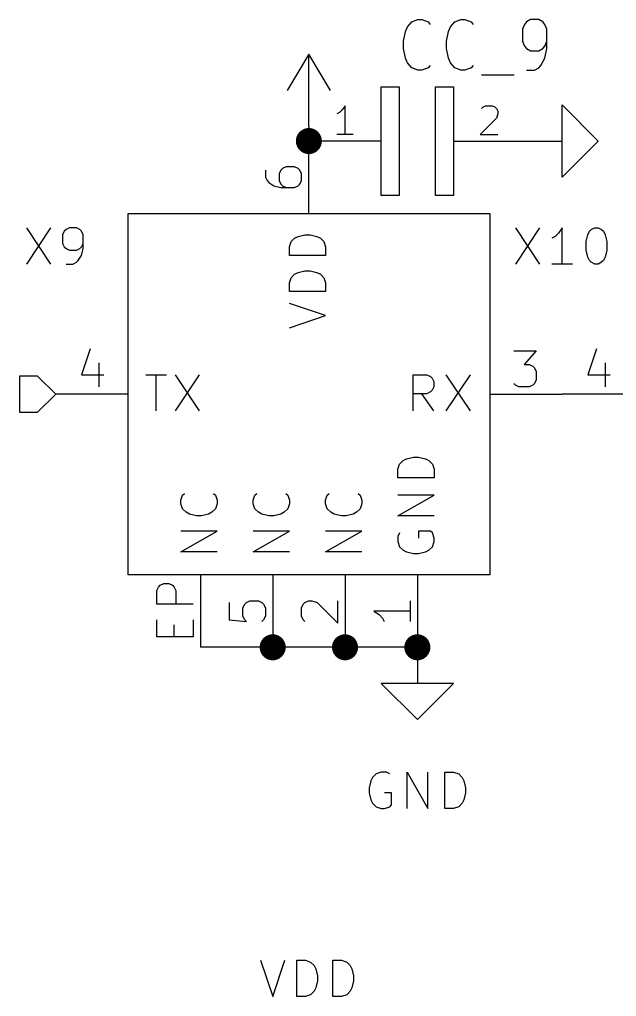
# Model space of a CAD drawing. Header units: millimetres. Extents: x 10 to 287, y -200 to -10.
# Drawn here: x 67.82 to 88.78, y -140.53 to -106.22 of the extents above; entities that cross this region are included whole.
import ezdxf

# ---------------------------------------------------------------- set-up
doc = ezdxf.new("R2010")
doc.units = ezdxf.units.MM
for name, color, linetype in [('GREENSIXTYFIVE', 129, 'CONTINUOUS'), ('LIGHTGREEN', 92, 'CONTINUOUS'), ('LIGHTRED', 12, 'CONTINUOUS'), ('RED', 14, 'CONTINUOUS'), ('YELLOWTHREE', 44, 'CONTINUOUS')]:
    doc.layers.add(name, color=color, linetype=linetype)

msp = doc.modelspace()

# ---------------------------------------------------------------- linework, layer by layer
at = {"layer": 'GREENSIXTYFIVE', "linetype": 'CONTINUOUS'}
for p, q in [((81.4451, -106.4766), (81.589, -106.3073)), ((81.4451, -106.4766), (81.589, -106.3073)), ((81.589, -106.3073), (81.8049, -106.2226)), ((81.589, -106.3073), (81.8049, -106.2226)), ((81.8049, -106.2226), (81.9488, -106.2226)), ((81.8049, -106.2226), (81.9488, -106.2226)), ((81.9488, -106.2226), (82.1647, -106.3073)), ((81.9488, -106.2226), (82.1647, -106.3073)), ((82.1647, -106.3073), (82.2367, -106.392)), ((82.1647, -106.3073), (82.2367, -106.392)), ((82.9564, -106.4766), (83.1003, -106.3073)), ((82.9564, -106.4766), (83.1003, -106.3073)), ((83.1003, -106.3073), (83.3162, -106.2226)), ((83.1003, -106.3073), (83.3162, -106.2226)), ((83.3162, -106.2226), (83.4601, -106.2226)), ((83.3162, -106.2226), (83.4601, -106.2226)), ((83.4601, -106.2226), (83.676, -106.3073)), ((83.4601, -106.2226), (83.676, -106.3073)), ((83.676, -106.3073), (83.748, -106.392)), ((83.676, -106.3073), (83.748, -106.392)), ((85.6192, -106.3073), (85.5472, -106.392)), ((85.6192, -106.3073), (85.5472, -106.392)), ((85.7631, -106.2226), (85.6192, -106.3073)), ((85.7631, -106.2226), (85.6192, -106.3073)), ((86.051, -106.2226), (85.7631, -106.2226)), ((86.051, -106.2226), (85.7631, -106.2226)), ((86.1949, -106.3073), (86.051, -106.2226)), ((86.1949, -106.3073), (86.051, -106.2226)), ((86.2669, -106.392), (86.1949, -106.3073)), ((86.2669, -106.392), (86.1949, -106.3073)), ((81.3011, -106.9846), (81.3731, -106.646)), ((81.3011, -106.9846), (81.3731, -106.646)), ((81.3731, -106.646), (81.4451, -106.4766)), ((81.3731, -106.646), (81.4451, -106.4766)), ((82.8124, -106.9846), (82.8844, -106.646)), ((82.8124, -106.9846), (82.8844, -106.646)), ((82.8844, -106.646), (82.9564, -106.4766)), ((82.8844, -106.646), (82.9564, -106.4766)), ((85.5472, -106.392), (85.4752, -106.5613)), ((85.5472, -106.392), (85.4752, -106.5613)), ((85.4752, -106.5613), (85.4752, -106.9846)), ((85.4752, -106.5613), (85.4752, -106.9846)), ((86.3388, -106.5613), (86.2669, -106.392)), ((86.3388, -106.5613), (86.2669, -106.392)), ((86.3388, -107.2386), (86.3388, -106.5613)), ((86.3388, -107.2386), (86.3388, -106.5613)), ((81.3011, -107.2386), (81.3011, -106.9846)), ((81.3011, -107.2386), (81.3011, -106.9846)), ((82.8124, -107.2386), (82.8124, -106.9846)), ((82.8124, -107.2386), (82.8124, -106.9846)), ((85.4752, -106.9846), (85.5472, -107.154)), ((85.4752, -106.9846), (85.5472, -107.154)), ((86.2669, -107.154), (86.3388, -106.9846)), ((86.2669, -107.154), (86.3388, -106.9846)), ((81.3731, -107.5773), (81.3011, -107.2386)), ((81.3731, -107.5773), (81.3011, -107.2386)), ((82.8844, -107.5773), (82.8124, -107.2386)), ((82.8844, -107.5773), (82.8124, -107.2386)), ((85.5472, -107.154), (85.6192, -107.2386)), ((85.5472, -107.154), (85.6192, -107.2386)), ((85.6192, -107.2386), (85.7631, -107.3233)), ((85.6192, -107.2386), (85.7631, -107.3233)), ((85.7631, -107.3233), (86.051, -107.3233)), ((85.7631, -107.3233), (86.051, -107.3233)), ((86.051, -107.3233), (86.1949, -107.2386)), ((86.051, -107.3233), (86.1949, -107.2386)), ((86.1949, -107.2386), (86.2669, -107.154)), ((86.1949, -107.2386), (86.2669, -107.154)), ((86.2669, -107.5773), (86.3388, -107.2386)), ((86.2669, -107.5773), (86.3388, -107.2386)), ((81.4451, -107.7466), (81.3731, -107.5773)), ((81.4451, -107.7466), (81.3731, -107.5773)), ((82.9564, -107.7466), (82.8844, -107.5773)), ((82.9564, -107.7466), (82.8844, -107.5773)), ((86.1229, -107.8313), (86.2669, -107.5773)), ((86.1229, -107.8313), (86.2669, -107.5773)), ((81.589, -107.916), (81.4451, -107.7466)), ((81.589, -107.916), (81.4451, -107.7466)), ((81.8049, -108.0006), (81.589, -107.916)), ((81.8049, -108.0006), (81.589, -107.916)), ((81.9488, -108.0006), (81.8049, -108.0006)), ((81.9488, -108.0006), (81.8049, -108.0006)), ((82.1647, -107.916), (81.9488, -108.0006)), ((82.1647, -107.916), (81.9488, -108.0006)), ((82.2367, -107.8313), (82.1647, -107.916)), ((82.2367, -107.8313), (82.1647, -107.916)), ((83.1003, -107.916), (82.9564, -107.7466)), ((83.1003, -107.916), (82.9564, -107.7466)), ((83.3162, -108.0006), (83.1003, -107.916)), ((83.3162, -108.0006), (83.1003, -107.916)), ((83.4601, -108.0006), (83.3162, -108.0006)), ((83.4601, -108.0006), (83.3162, -108.0006)), ((83.676, -107.916), (83.4601, -108.0006)), ((83.676, -107.916), (83.4601, -108.0006)), ((83.748, -107.8313), (83.676, -107.916)), ((83.748, -107.8313), (83.676, -107.916)), ((85.6192, -108.0006), (85.907, -108.0006)), ((85.6192, -108.0006), (85.907, -108.0006)), ((85.907, -108.0006), (86.051, -107.916)), ((85.907, -108.0006), (86.051, -107.916)), ((86.051, -107.916), (86.1229, -107.8313)), ((86.051, -107.916), (86.1229, -107.8313)), ((84.0359, -108.17), (85.1873, -108.17)), ((84.0359, -108.17), (85.1873, -108.17)), ((68.0599, -113.539), (68.9065, -114.809)), ((68.9065, -113.539), (68.0599, -114.809)), ((68.0599, -113.539), (68.9065, -114.809)), ((68.9065, -113.539), (68.0599, -114.809)), ((69.5718, -113.539), (69.4508, -113.5995)), ((69.5718, -113.539), (69.4508, -113.5995)), ((69.8137, -113.539), (69.5718, -113.539)), ((69.8137, -113.539), (69.5718, -113.539)), ((69.9346, -113.5995), (69.8137, -113.539)), ((69.9346, -113.5995), (69.8137, -113.539)), ((85.2351, -113.539), (86.0817, -114.809)), ((86.0817, -113.539), (85.2351, -114.809)), ((85.2351, -113.539), (86.0817, -114.809)), ((86.0817, -113.539), (85.2351, -114.809)), ((86.8679, -113.539), (86.747, -113.7205)), ((86.8679, -113.539), (86.747, -113.7205)), ((86.8679, -114.809), (86.8679, -113.539)), ((86.8679, -114.809), (86.8679, -113.539)), ((87.896, -113.5995), (88.0169, -113.539)), ((87.896, -113.5995), (88.0169, -113.539)), ((88.0169, -113.539), (88.1379, -113.539)), ((88.0169, -113.539), (88.1379, -113.539)), ((88.1379, -113.539), (88.2588, -113.5995)), ((88.1379, -113.539), (88.2588, -113.5995)), ((69.3903, -113.66), (69.3299, -113.7809)), ((69.3903, -113.66), (69.3299, -113.7809)), ((69.3299, -113.7809), (69.3299, -114.0833)), ((69.3299, -113.7809), (69.3299, -114.0833)), ((69.4508, -113.5995), (69.3903, -113.66)), ((69.4508, -113.5995), (69.3903, -113.66)), ((69.9951, -113.66), (69.9346, -113.5995)), ((69.9951, -113.66), (69.9346, -113.5995)), ((70.0556, -113.7809), (69.9951, -113.66)), ((70.0556, -113.7809), (69.9951, -113.66)), ((70.0556, -114.2647), (70.0556, -113.7809)), ((70.0556, -114.2647), (70.0556, -113.7809)), ((77.356, -114.0218), (77.477, -113.9008)), ((77.356, -114.0218), (77.477, -113.9008)), ((77.477, -113.9008), (77.5979, -113.8403)), ((77.477, -113.9008), (77.5979, -113.8403)), ((77.5979, -113.8403), (77.8398, -113.7799)), ((77.5979, -113.8403), (77.8398, -113.7799)), ((77.8398, -113.7799), (78.0212, -113.7799)), ((77.8398, -113.7799), (78.0212, -113.7799)), ((78.0212, -113.7799), (78.2631, -113.8403)), ((78.0212, -113.7799), (78.2631, -113.8403)), ((78.2631, -113.8403), (78.3841, -113.9008)), ((78.2631, -113.8403), (78.3841, -113.9008)), ((78.3841, -113.9008), (78.5051, -114.0218)), ((78.3841, -113.9008), (78.5051, -114.0218)), ((86.626, -113.8414), (86.5051, -113.9019)), ((86.626, -113.8414), (86.5051, -113.9019)), ((86.747, -113.7205), (86.626, -113.8414)), ((86.747, -113.7205), (86.626, -113.8414)), ((87.7146, -114.0228), (87.775, -113.7809)), ((87.7146, -114.0228), (87.775, -113.7809)), ((87.775, -113.7809), (87.8355, -113.66)), ((87.775, -113.7809), (87.8355, -113.66)), ((87.8355, -113.66), (87.896, -113.5995)), ((87.8355, -113.66), (87.896, -113.5995)), ((88.2588, -113.5995), (88.3193, -113.66)), ((88.2588, -113.5995), (88.3193, -113.66)), ((88.3193, -113.66), (88.3798, -113.7809)), ((88.3193, -113.66), (88.3798, -113.7809)), ((88.3798, -113.7809), (88.4403, -114.0228)), ((88.3798, -113.7809), (88.4403, -114.0228)), ((69.3299, -114.0833), (69.3903, -114.2043)), ((69.3299, -114.0833), (69.3903, -114.2043)), ((69.3903, -114.2043), (69.4508, -114.2647)), ((69.3903, -114.2043), (69.4508, -114.2647)), ((69.9346, -114.2647), (69.9951, -114.2043)), ((69.9346, -114.2647), (69.9951, -114.2043)), ((69.9951, -114.2043), (70.0556, -114.0833)), ((69.9951, -114.2043), (70.0556, -114.0833)), ((77.2955, -114.2032), (77.356, -114.0218)), ((77.2955, -114.2032), (77.356, -114.0218)), ((77.2955, -114.5056), (77.2955, -114.2032)), ((77.2955, -114.5056), (77.2955, -114.2032)), ((78.5051, -114.0218), (78.5655, -114.2032)), ((78.5051, -114.0218), (78.5655, -114.2032)), ((78.5655, -114.2032), (78.5655, -114.5056)), ((78.5655, -114.2032), (78.5655, -114.5056)), ((87.7146, -114.3252), (87.7146, -114.0228)), ((87.7146, -114.3252), (87.7146, -114.0228)), ((88.4403, -114.0228), (88.4403, -114.3252)), ((88.4403, -114.0228), (88.4403, -114.3252)), ((69.4508, -114.2647), (69.5718, -114.3252)), ((69.4508, -114.2647), (69.5718, -114.3252)), ((69.5718, -114.3252), (69.8137, -114.3252)), ((69.5718, -114.3252), (69.8137, -114.3252)), ((69.8137, -114.3252), (69.9346, -114.2647)), ((69.8137, -114.3252), (69.9346, -114.2647)), ((69.8741, -114.6881), (69.9951, -114.5066)), ((69.8741, -114.6881), (69.9951, -114.5066)), ((69.9951, -114.5066), (70.0556, -114.2647)), ((69.9951, -114.5066), (70.0556, -114.2647)), ((78.5655, -114.5056), (77.2955, -114.5056)), ((78.5655, -114.5056), (77.2955, -114.5056)), ((87.775, -114.5671), (87.7146, -114.3252)), ((87.775, -114.5671), (87.7146, -114.3252)), ((87.8355, -114.6881), (87.775, -114.5671)), ((87.8355, -114.6881), (87.775, -114.5671)), ((88.3798, -114.5671), (88.3193, -114.6881)), ((88.3798, -114.5671), (88.3193, -114.6881)), ((88.4403, -114.3252), (88.3798, -114.5671)), ((88.4403, -114.3252), (88.3798, -114.5671)), ((69.4508, -114.809), (69.6927, -114.809)), ((69.4508, -114.809), (69.6927, -114.809)), ((69.6927, -114.809), (69.8137, -114.7486)), ((69.6927, -114.809), (69.8137, -114.7486)), ((69.8137, -114.7486), (69.8741, -114.6881)), ((69.8137, -114.7486), (69.8741, -114.6881)), ((87.2308, -114.809), (86.5051, -114.809)), ((87.2308, -114.809), (86.5051, -114.809)), ((87.896, -114.7486), (87.8355, -114.6881)), ((87.896, -114.7486), (87.8355, -114.6881)), ((88.0169, -114.809), (87.896, -114.7486)), ((88.0169, -114.809), (87.896, -114.7486)), ((88.1379, -114.809), (88.0169, -114.809)), ((88.1379, -114.809), (88.0169, -114.809)), ((88.2588, -114.7486), (88.1379, -114.809)), ((88.2588, -114.7486), (88.1379, -114.809)), ((88.3193, -114.6881), (88.2588, -114.7486)), ((88.3193, -114.6881), (88.2588, -114.7486)), ((77.356, -115.2918), (77.477, -115.1708)), ((77.356, -115.2918), (77.477, -115.1708)), ((77.477, -115.1708), (77.5979, -115.1103)), ((77.477, -115.1708), (77.5979, -115.1103)), ((77.5979, -115.1103), (77.8398, -115.0499)), ((77.5979, -115.1103), (77.8398, -115.0499)), ((77.8398, -115.0499), (78.0212, -115.0499)), ((77.8398, -115.0499), (78.0212, -115.0499)), ((78.0212, -115.0499), (78.2631, -115.1103)), ((78.0212, -115.0499), (78.2631, -115.1103)), ((78.2631, -115.1103), (78.3841, -115.1708)), ((78.2631, -115.1103), (78.3841, -115.1708)), ((78.3841, -115.1708), (78.5051, -115.2918)), ((78.3841, -115.1708), (78.5051, -115.2918)), ((77.2955, -115.4732), (77.356, -115.2918)), ((77.2955, -115.4732), (77.356, -115.2918)), ((77.2955, -115.7756), (77.2955, -115.4732)), ((77.2955, -115.7756), (77.2955, -115.4732)), ((78.5051, -115.2918), (78.5655, -115.4732)), ((78.5051, -115.2918), (78.5655, -115.4732)), ((78.5655, -115.4732), (78.5655, -115.7756)), ((78.5655, -115.4732), (78.5655, -115.7756)), ((78.5655, -115.7756), (77.2955, -115.7756)), ((78.5655, -115.7756), (77.2955, -115.7756)), ((78.5655, -116.6223), (77.2955, -116.1989)), ((78.5655, -116.6223), (77.2955, -116.1989)), ((77.2955, -117.0456), (78.5655, -116.6223)), ((77.2955, -117.0456), (78.5655, -116.6223)), ((72.2569, -118.6975), (72.9826, -118.6975)), ((72.2569, -118.6975), (72.9826, -118.6975)), ((72.6198, -119.9675), (72.6198, -118.6975)), ((72.6198, -119.9675), (72.6198, -118.6975)), ((73.285, -118.6975), (74.1316, -119.9675)), ((74.1316, -118.6975), (73.285, -119.9675)), ((73.285, -118.6975), (74.1316, -119.9675)), ((74.1316, -118.6975), (73.285, -119.9675)), ((81.6428, -119.9675), (81.6428, -118.6975)), ((81.6428, -118.6975), (82.1266, -118.6975)), ((81.6428, -119.9675), (81.6428, -118.6975)), ((81.6428, -118.6975), (82.1266, -118.6975)), ((82.1266, -118.6975), (82.2476, -118.758)), ((82.1266, -118.6975), (82.2476, -118.758)), ((82.7919, -118.6975), (83.6385, -119.9675)), ((83.6385, -118.6975), (82.7919, -119.9675)), ((82.7919, -118.6975), (83.6385, -119.9675)), ((83.6385, -118.6975), (82.7919, -119.9675)), ((82.2476, -118.758), (82.3081, -118.8185)), ((82.2476, -118.758), (82.3081, -118.8185)), ((82.3081, -118.8185), (82.3685, -118.9394)), ((82.3081, -118.8185), (82.3685, -118.9394)), ((82.3685, -118.9394), (82.3685, -119.1209)), ((82.3685, -118.9394), (82.3685, -119.1209)), ((82.1266, -119.3628), (81.6428, -119.3628)), ((82.1266, -119.3628), (81.6428, -119.3628)), ((82.3685, -119.9675), (81.9452, -119.3628)), ((82.3685, -119.9675), (81.9452, -119.3628)), ((82.2476, -119.3023), (82.1266, -119.3628)), ((82.2476, -119.3023), (82.1266, -119.3628)), ((82.3081, -119.2418), (82.2476, -119.3023)), ((82.3081, -119.2418), (82.2476, -119.3023)), ((82.3685, -119.1209), (82.3081, -119.2418)), ((82.3685, -119.1209), (82.3081, -119.2418)), ((81.166, -121.8353), (81.287, -121.7143)), ((81.166, -121.8353), (81.287, -121.7143)), ((81.287, -121.7143), (81.4079, -121.6538)), ((81.287, -121.7143), (81.4079, -121.6538)), ((81.4079, -121.6538), (81.6498, -121.5934)), ((81.4079, -121.6538), (81.6498, -121.5934)), ((81.6498, -121.5934), (81.8312, -121.5934)), ((81.6498, -121.5934), (81.8312, -121.5934)), ((81.8312, -121.5934), (82.0731, -121.6538)), ((81.8312, -121.5934), (82.0731, -121.6538)), ((82.0731, -121.6538), (82.1941, -121.7143)), ((82.0731, -121.6538), (82.1941, -121.7143)), ((82.1941, -121.7143), (82.3151, -121.8353)), ((82.1941, -121.7143), (82.3151, -121.8353)), ((81.1055, -122.0167), (81.166, -121.8353)), ((81.1055, -122.0167), (81.166, -121.8353)), ((81.1055, -122.3191), (81.1055, -122.0167)), ((81.1055, -122.3191), (81.1055, -122.0167)), ((82.3151, -121.8353), (82.3755, -122.0167)), ((82.3151, -121.8353), (82.3755, -122.0167)), ((82.3755, -122.0167), (82.3755, -122.3191)), ((82.3755, -122.0167), (82.3755, -122.3191)), ((82.3755, -122.3191), (81.1055, -122.3191)), ((82.3755, -122.3191), (81.1055, -122.3191)), ((73.4855, -123.1053), (73.546, -122.9238)), ((73.4855, -123.1053), (73.546, -122.9238)), ((73.4855, -123.2262), (73.4855, -123.1053)), ((73.4855, -123.2262), (73.4855, -123.1053)), ((73.546, -122.9238), (73.6065, -122.8634)), ((73.546, -122.9238), (73.6065, -122.8634)), ((74.6346, -122.8634), (74.6951, -122.9238)), ((74.6346, -122.8634), (74.6951, -122.9238)), ((74.6951, -122.9238), (74.7555, -123.1053)), ((74.6951, -122.9238), (74.7555, -123.1053)), ((74.7555, -123.1053), (74.7555, -123.2262)), ((74.7555, -123.1053), (74.7555, -123.2262)), ((76.0255, -123.1053), (76.086, -122.9238)), ((76.0255, -123.1053), (76.086, -122.9238)), ((76.0255, -123.2262), (76.0255, -123.1053)), ((76.0255, -123.2262), (76.0255, -123.1053)), ((76.086, -122.9238), (76.1465, -122.8634)), ((76.086, -122.9238), (76.1465, -122.8634)), ((77.1746, -122.8634), (77.2351, -122.9238)), ((77.1746, -122.8634), (77.2351, -122.9238)), ((77.2351, -122.9238), (77.2955, -123.1053)), ((77.2351, -122.9238), (77.2955, -123.1053)), ((77.2955, -123.1053), (77.2955, -123.2262)), ((77.2955, -123.1053), (77.2955, -123.2262)), ((78.5655, -123.1053), (78.626, -122.9238)), ((78.5655, -123.1053), (78.626, -122.9238)), ((78.5655, -123.2262), (78.5655, -123.1053)), ((78.5655, -123.2262), (78.5655, -123.1053)), ((78.626, -122.9238), (78.6865, -122.8634)), ((78.626, -122.9238), (78.6865, -122.8634)), ((79.7146, -122.8634), (79.7751, -122.9238)), ((79.7146, -122.8634), (79.7751, -122.9238)), ((79.7751, -122.9238), (79.8355, -123.1053)), ((79.7751, -122.9238), (79.8355, -123.1053)), ((79.8355, -123.1053), (79.8355, -123.2262)), ((79.8355, -123.1053), (79.8355, -123.2262)), ((81.1055, -123.6496), (82.3755, -122.9239)), ((82.3755, -122.9239), (81.1055, -122.9239)), ((81.1055, -123.6496), (82.3755, -122.9239)), ((82.3755, -122.9239), (81.1055, -122.9239)), ((73.546, -123.4076), (73.4855, -123.2262)), ((73.546, -123.4076), (73.4855, -123.2262)), ((73.667, -123.5286), (73.546, -123.4076)), ((73.667, -123.5286), (73.546, -123.4076)), ((74.6951, -123.4076), (74.5741, -123.5286)), ((74.6951, -123.4076), (74.5741, -123.5286)), ((74.7555, -123.2262), (74.6951, -123.4076)), ((74.7555, -123.2262), (74.6951, -123.4076)), ((76.086, -123.4076), (76.0255, -123.2262)), ((76.086, -123.4076), (76.0255, -123.2262)), ((76.207, -123.5286), (76.086, -123.4076)), ((76.207, -123.5286), (76.086, -123.4076)), ((77.2351, -123.4076), (77.1141, -123.5286)), ((77.2351, -123.4076), (77.1141, -123.5286)), ((77.2955, -123.2262), (77.2351, -123.4076)), ((77.2955, -123.2262), (77.2351, -123.4076)), ((78.626, -123.4076), (78.5655, -123.2262)), ((78.626, -123.4076), (78.5655, -123.2262)), ((78.747, -123.5286), (78.626, -123.4076)), ((78.747, -123.5286), (78.626, -123.4076)), ((79.7751, -123.4076), (79.6541, -123.5286)), ((79.7751, -123.4076), (79.6541, -123.5286)), ((79.8355, -123.2262), (79.7751, -123.4076)), ((79.8355, -123.2262), (79.7751, -123.4076)), ((73.7879, -123.5891), (73.667, -123.5286)), ((73.7879, -123.5891), (73.667, -123.5286)), ((74.0298, -123.6495), (73.7879, -123.5891)), ((74.0298, -123.6495), (73.7879, -123.5891)), ((74.2112, -123.6495), (74.0298, -123.6495)), ((74.2112, -123.6495), (74.0298, -123.6495)), ((74.4531, -123.5891), (74.2112, -123.6495)), ((74.4531, -123.5891), (74.2112, -123.6495)), ((74.5741, -123.5286), (74.4531, -123.5891)), ((74.5741, -123.5286), (74.4531, -123.5891)), ((76.3279, -123.5891), (76.207, -123.5286)), ((76.3279, -123.5891), (76.207, -123.5286)), ((76.5698, -123.6495), (76.3279, -123.5891)), ((76.5698, -123.6495), (76.3279, -123.5891)), ((76.7512, -123.6495), (76.5698, -123.6495)), ((76.7512, -123.6495), (76.5698, -123.6495)), ((76.9931, -123.5891), (76.7512, -123.6495)), ((76.9931, -123.5891), (76.7512, -123.6495)), ((77.1141, -123.5286), (76.9931, -123.5891)), ((77.1141, -123.5286), (76.9931, -123.5891)), ((78.8679, -123.5891), (78.747, -123.5286)), ((78.8679, -123.5891), (78.747, -123.5286)), ((79.1098, -123.6495), (78.8679, -123.5891)), ((79.1098, -123.6495), (78.8679, -123.5891)), ((79.2912, -123.6495), (79.1098, -123.6495)), ((79.2912, -123.6495), (79.1098, -123.6495)), ((79.5331, -123.5891), (79.2912, -123.6495)), ((79.5331, -123.5891), (79.2912, -123.6495)), ((79.6541, -123.5286), (79.5331, -123.5891)), ((79.6541, -123.5286), (79.5331, -123.5891)), ((82.3755, -123.6496), (81.1055, -123.6496)), ((82.3755, -123.6496), (81.1055, -123.6496)), ((73.4855, -124.9196), (74.7555, -124.1939)), ((74.7555, -124.1939), (73.4855, -124.1939)), ((73.4855, -124.9196), (74.7555, -124.1939)), ((74.7555, -124.1939), (73.4855, -124.1939)), ((76.0255, -124.9196), (77.2955, -124.1939)), ((77.2955, -124.1939), (76.0255, -124.1939)), ((76.0255, -124.9196), (77.2955, -124.1939)), ((77.2955, -124.1939), (76.0255, -124.1939)), ((78.5655, -124.9196), (79.8355, -124.1939)), ((79.8355, -124.1939), (78.5655, -124.1939)), ((78.5655, -124.9196), (79.8355, -124.1939)), ((79.8355, -124.1939), (78.5655, -124.1939)), ((82.2546, -124.1939), (81.8312, -124.1939)), ((81.8312, -124.1939), (81.8312, -124.4358)), ((82.2546, -124.1939), (81.8312, -124.1939)), ((81.8312, -124.1939), (81.8312, -124.4358)), ((82.3151, -124.2543), (82.2546, -124.1939)), ((82.3151, -124.2543), (82.2546, -124.1939)), ((81.166, -124.2543), (81.1055, -124.3753)), ((81.166, -124.2543), (81.1055, -124.3753)), ((81.1055, -124.3753), (81.1055, -124.5567)), ((81.1055, -124.3753), (81.1055, -124.5567)), ((82.3755, -124.4358), (82.3151, -124.2543)), ((82.3755, -124.4358), (82.3151, -124.2543)), ((82.3755, -124.5567), (82.3755, -124.4358)), ((82.3755, -124.5567), (82.3755, -124.4358)), ((81.1055, -124.5567), (81.166, -124.7381)), ((81.1055, -124.5567), (81.166, -124.7381)), ((81.166, -124.7381), (81.287, -124.8591)), ((81.166, -124.7381), (81.287, -124.8591)), ((81.287, -124.8591), (81.4079, -124.9196)), ((81.287, -124.8591), (81.4079, -124.9196)), ((82.0731, -124.9196), (82.1941, -124.8591)), ((82.0731, -124.9196), (82.1941, -124.8591)), ((82.1941, -124.8591), (82.3151, -124.7381)), ((82.1941, -124.8591), (82.3151, -124.7381)), ((82.3151, -124.7381), (82.3755, -124.5567)), ((82.3151, -124.7381), (82.3755, -124.5567)), ((74.7555, -124.9196), (73.4855, -124.9196)), ((74.7555, -124.9196), (73.4855, -124.9196)), ((77.2955, -124.9196), (76.0255, -124.9196)), ((77.2955, -124.9196), (76.0255, -124.9196)), ((79.8355, -124.9196), (78.5655, -124.9196)), ((79.8355, -124.9196), (78.5655, -124.9196)), ((81.4079, -124.9196), (81.6498, -124.98)), ((81.4079, -124.9196), (81.6498, -124.98)), ((81.6498, -124.98), (81.8312, -124.98)), ((81.6498, -124.98), (81.8312, -124.98)), ((81.8312, -124.98), (82.0731, -124.9196)), ((81.8312, -124.98), (82.0731, -124.9196)), ((80.3365, -132.7197), (80.2155, -132.8407)), ((80.3365, -132.7197), (80.2155, -132.8407)), ((80.5179, -132.6592), (80.3365, -132.7197)), ((80.5179, -132.6592), (80.3365, -132.7197)), ((80.6993, -132.6592), (80.5179, -132.6592)), ((80.6993, -132.6592), (80.5179, -132.6592)), ((80.8203, -132.7197), (80.6993, -132.6592)), ((80.8203, -132.7197), (80.6993, -132.6592)), ((81.425, -133.9292), (81.425, -132.6592)), ((81.425, -132.6592), (82.1507, -133.9292)), ((81.425, -133.9292), (81.425, -132.6592)), ((81.425, -132.6592), (82.1507, -133.9292)), ((82.1507, -133.9292), (82.1507, -132.6592)), ((82.1507, -133.9292), (82.1507, -132.6592)), ((82.7555, -133.9292), (82.7555, -132.6592)), ((82.7555, -132.6592), (83.0579, -132.6592)), ((82.7555, -133.9292), (82.7555, -132.6592)), ((82.7555, -132.6592), (83.0579, -132.6592)), ((83.0579, -132.6592), (83.2393, -132.7197)), ((83.0579, -132.6592), (83.2393, -132.7197)), ((83.2393, -132.7197), (83.3603, -132.8407)), ((83.2393, -132.7197), (83.3603, -132.8407)), ((80.155, -132.9616), (80.0946, -133.2035)), ((80.155, -132.9616), (80.0946, -133.2035)), ((80.2155, -132.8407), (80.155, -132.9616)), ((80.2155, -132.8407), (80.155, -132.9616)), ((83.3603, -132.8407), (83.4208, -132.9616)), ((83.3603, -132.8407), (83.4208, -132.9616)), ((83.4208, -132.9616), (83.4812, -133.2035)), ((83.4208, -132.9616), (83.4812, -133.2035)), ((80.0946, -133.2035), (80.0946, -133.3849)), ((80.0946, -133.2035), (80.0946, -133.3849)), ((80.0946, -133.3849), (80.155, -133.6268)), ((80.0946, -133.3849), (80.155, -133.6268)), ((80.8807, -133.3849), (80.6388, -133.3849)), ((80.8807, -133.3849), (80.6388, -133.3849)), ((80.8807, -133.8083), (80.8807, -133.3849)), ((80.8807, -133.8083), (80.8807, -133.3849)), ((83.4812, -133.3849), (83.4208, -133.6268)), ((83.4812, -133.3849), (83.4208, -133.6268)), ((83.4812, -133.2035), (83.4812, -133.3849)), ((83.4812, -133.2035), (83.4812, -133.3849)), ((80.155, -133.6268), (80.2155, -133.7478)), ((80.155, -133.6268), (80.2155, -133.7478)), ((80.2155, -133.7478), (80.3365, -133.8688)), ((80.2155, -133.7478), (80.3365, -133.8688)), ((80.8203, -133.8688), (80.8807, -133.8083)), ((80.8203, -133.8688), (80.8807, -133.8083)), ((83.3603, -133.7478), (83.2393, -133.8688)), ((83.3603, -133.7478), (83.2393, -133.8688)), ((83.4208, -133.6268), (83.3603, -133.7478)), ((83.4208, -133.6268), (83.3603, -133.7478)), ((80.3365, -133.8688), (80.5179, -133.9292)), ((80.3365, -133.8688), (80.5179, -133.9292)), ((80.5179, -133.9292), (80.6388, -133.9292)), ((80.5179, -133.9292), (80.6388, -133.9292)), ((80.6388, -133.9292), (80.8203, -133.8688)), ((80.6388, -133.9292), (80.8203, -133.8688)), ((83.0579, -133.9292), (82.7555, -133.9292)), ((83.0579, -133.9292), (82.7555, -133.9292)), ((83.2393, -133.8688), (83.0579, -133.9292)), ((83.2393, -133.8688), (83.0579, -133.9292)), ((76.2846, -139.2632), (76.7079, -140.5332)), ((76.2846, -139.2632), (76.7079, -140.5332)), ((76.7079, -140.5332), (77.1313, -139.2632)), ((76.7079, -140.5332), (77.1313, -139.2632)), ((77.5546, -140.5332), (77.5546, -139.2632)), ((77.5546, -139.2632), (77.857, -139.2632)), ((77.5546, -140.5332), (77.5546, -139.2632)), ((77.5546, -139.2632), (77.857, -139.2632)), ((77.857, -139.2632), (78.0384, -139.3237)), ((77.857, -139.2632), (78.0384, -139.3237)), ((78.8246, -140.5332), (78.8246, -139.2632)), ((78.8246, -139.2632), (79.127, -139.2632)), ((78.8246, -140.5332), (78.8246, -139.2632)), ((78.8246, -139.2632), (79.127, -139.2632)), ((79.127, -139.2632), (79.3084, -139.3237)), ((79.127, -139.2632), (79.3084, -139.3237)), ((78.0384, -139.3237), (78.1594, -139.4447)), ((78.0384, -139.3237), (78.1594, -139.4447)), ((78.1594, -139.4447), (78.2199, -139.5656)), ((78.1594, -139.4447), (78.2199, -139.5656)), ((78.2199, -139.5656), (78.2803, -139.8075)), ((78.2199, -139.5656), (78.2803, -139.8075)), ((79.3084, -139.3237), (79.4294, -139.4447)), ((79.3084, -139.3237), (79.4294, -139.4447)), ((79.4294, -139.4447), (79.4899, -139.5656)), ((79.4294, -139.4447), (79.4899, -139.5656)), ((79.4899, -139.5656), (79.5503, -139.8075)), ((79.4899, -139.5656), (79.5503, -139.8075)), ((78.2803, -139.8075), (78.2803, -139.9889)), ((78.2803, -139.8075), (78.2803, -139.9889)), ((79.5503, -139.8075), (79.5503, -139.9889)), ((79.5503, -139.8075), (79.5503, -139.9889)), ((78.2199, -140.2308), (78.1594, -140.3518)), ((78.2199, -140.2308), (78.1594, -140.3518)), ((78.2803, -139.9889), (78.2199, -140.2308)), ((78.2803, -139.9889), (78.2199, -140.2308)), ((79.4899, -140.2308), (79.4294, -140.3518)), ((79.4899, -140.2308), (79.4294, -140.3518)), ((79.5503, -139.9889), (79.4899, -140.2308)), ((79.5503, -139.9889), (79.4899, -140.2308)), ((77.857, -140.5332), (77.5546, -140.5332)), ((77.857, -140.5332), (77.5546, -140.5332)), ((78.0384, -140.4728), (77.857, -140.5332)), ((78.0384, -140.4728), (77.857, -140.5332)), ((78.1594, -140.3518), (78.0384, -140.4728)), ((78.1594, -140.3518), (78.0384, -140.4728)), ((79.127, -140.5332), (78.8246, -140.5332)), ((79.127, -140.5332), (78.8246, -140.5332)), ((79.3084, -140.4728), (79.127, -140.5332)), ((79.3084, -140.4728), (79.127, -140.5332)), ((79.4294, -140.3518), (79.3084, -140.4728)), ((79.4294, -140.3518), (79.3084, -140.4728))]:
    msp.add_line(p, q, dxfattribs=at)
at = {"layer": 'LIGHTGREEN', "linetype": 'CONTINUOUS'}
for p, q in [((77.978, -109.982), (77.978, -110.49)), ((76.708, -128.27), (74.168, -128.27)), ((79.248, -128.27), (76.708, -128.27)), ((81.788, -128.27), (79.248, -128.27))]:
    msp.add_line(p, q, dxfattribs=at)
at = {"layer": 'LIGHTGREEN', "const_width": 0.4572}
for points in [[(77.7494, -110.49, 1), (78.2066, -110.49, 1)], [(76.4794, -128.27, 1), (76.9366, -128.27, 1)], [(79.0194, -128.27, 1), (79.4766, -128.27, 1)], [(81.5594, -128.27, 1), (82.0166, -128.27, 1)]]:
    msp.add_lwpolyline(points, format="xyb", close=True, dxfattribs=at)
at = {"layer": 'LIGHTRED', "linetype": 'CONTINUOUS'}
for p, q in [((79.1512, -109.3932), (79.0544, -109.4899)), ((79.1512, -109.3932), (79.0544, -109.4899)), ((79.248, -109.248), (79.1512, -109.3932)), ((79.248, -109.248), (79.1512, -109.3932)), ((79.248, -110.264), (79.248, -109.248)), ((79.248, -110.264), (79.248, -109.248)), ((84.0377, -109.3448), (84.0861, -109.2964)), ((84.0377, -109.3448), (84.0861, -109.2964)), ((84.0861, -109.2964), (84.1828, -109.248)), ((84.0861, -109.2964), (84.1828, -109.248)), ((84.1828, -109.248), (84.4247, -109.248)), ((84.1828, -109.248), (84.4247, -109.248)), ((84.4247, -109.248), (84.5215, -109.2964)), ((84.4247, -109.248), (84.5215, -109.2964)), ((84.5215, -109.2964), (84.5699, -109.3448)), ((84.5215, -109.2964), (84.5699, -109.3448)), ((84.5699, -109.3448), (84.6182, -109.4416)), ((84.5699, -109.3448), (84.6182, -109.4416)), ((84.6182, -109.4416), (84.6182, -109.5383)), ((84.6182, -109.4416), (84.6182, -109.5383)), ((79.0544, -109.4899), (78.9577, -109.5383)), ((79.0544, -109.4899), (78.9577, -109.5383)), ((84.5699, -109.6835), (83.9893, -110.264)), ((84.5699, -109.6835), (83.9893, -110.264)), ((84.6182, -109.5383), (84.5699, -109.6835)), ((84.6182, -109.5383), (84.5699, -109.6835)), ((79.5382, -110.264), (78.9577, -110.264)), ((79.5382, -110.264), (78.9577, -110.264)), ((83.9893, -110.264), (84.6182, -110.264)), ((83.9893, -110.264), (84.6182, -110.264)), ((77.0557, -111.4575), (76.9952, -111.518)), ((77.0557, -111.4575), (76.9952, -111.518)), ((77.1766, -111.397), (77.0557, -111.4575)), ((77.1766, -111.397), (77.0557, -111.4575)), ((77.479, -111.397), (77.1766, -111.397)), ((77.479, -111.397), (77.1766, -111.397)), ((77.6, -111.4575), (77.479, -111.397)), ((77.6, -111.4575), (77.479, -111.397)), ((77.6605, -111.518), (77.6, -111.4575)), ((77.6605, -111.518), (77.6, -111.4575)), ((76.4509, -111.518), (76.4509, -111.7599)), ((76.4509, -111.518), (76.4509, -111.7599)), ((76.4509, -111.7599), (76.5114, -111.8808)), ((76.4509, -111.7599), (76.5114, -111.8808)), ((76.9952, -111.518), (76.9347, -111.6389)), ((76.9952, -111.518), (76.9347, -111.6389)), ((76.9347, -111.6389), (76.9347, -111.8808)), ((76.9347, -111.6389), (76.9347, -111.8808)), ((77.7209, -111.6389), (77.6605, -111.518)), ((77.7209, -111.6389), (77.6605, -111.518)), ((77.7209, -111.8808), (77.7209, -111.6389)), ((77.7209, -111.8808), (77.7209, -111.6389)), ((76.5114, -111.8808), (76.5719, -111.9413)), ((76.5114, -111.8808), (76.5719, -111.9413)), ((76.5719, -111.9413), (76.7533, -112.0623)), ((76.5719, -111.9413), (76.7533, -112.0623)), ((76.7533, -112.0623), (76.9952, -112.1227)), ((76.7533, -112.0623), (76.9952, -112.1227)), ((76.9347, -111.8808), (76.9952, -112.0018)), ((76.9347, -111.8808), (76.9952, -112.0018)), ((76.9952, -112.0018), (77.0557, -112.0623)), ((76.9952, -112.0018), (77.0557, -112.0623)), ((76.9952, -112.1227), (77.479, -112.1227)), ((76.9952, -112.1227), (77.479, -112.1227)), ((77.0557, -112.0623), (77.1766, -112.1227)), ((77.0557, -112.0623), (77.1766, -112.1227)), ((77.479, -112.1227), (77.6, -112.0623)), ((77.479, -112.1227), (77.6, -112.0623)), ((77.6, -112.0623), (77.6605, -112.0018)), ((77.6, -112.0623), (77.6605, -112.0018)), ((77.6605, -112.0018), (77.7209, -111.8808)), ((77.6605, -112.0018), (77.7209, -111.8808)), ((70.2975, -117.7925), (69.9952, -118.6996)), ((70.2975, -117.7925), (69.9952, -118.6996)), ((85.1747, -117.8529), (85.9609, -117.8529)), ((85.1747, -117.8529), (85.9609, -117.8529)), ((85.9609, -117.8529), (85.5375, -118.3367)), ((85.9609, -117.8529), (85.5375, -118.3367)), ((88.0775, -117.7925), (87.7752, -118.6996)), ((88.0775, -117.7925), (87.7752, -118.6996)), ((70.5999, -118.2763), (70.5999, -119.1229)), ((70.5999, -118.2763), (70.5999, -119.1229)), ((85.5375, -118.3367), (85.719, -118.3367)), ((85.5375, -118.3367), (85.719, -118.3367)), ((85.719, -118.3367), (85.8399, -118.3972)), ((85.719, -118.3367), (85.8399, -118.3972)), ((88.3799, -118.2763), (88.3799, -119.1229)), ((88.3799, -118.2763), (88.3799, -119.1229)), ((69.9952, -118.6996), (70.7813, -118.6996)), ((69.9952, -118.6996), (70.7813, -118.6996)), ((85.8399, -118.3972), (85.9004, -118.4577)), ((85.8399, -118.3972), (85.9004, -118.4577)), ((85.9004, -118.4577), (85.9609, -118.5786)), ((85.9004, -118.4577), (85.9609, -118.5786)), ((85.9609, -118.5786), (85.9609, -118.881)), ((85.9609, -118.5786), (85.9609, -118.881)), ((87.7752, -118.6996), (88.5613, -118.6996)), ((87.7752, -118.6996), (88.5613, -118.6996)), ((85.2352, -119.0625), (85.1747, -119.002)), ((85.2352, -119.0625), (85.1747, -119.002)), ((85.9004, -119.002), (85.8399, -119.0625)), ((85.9004, -119.002), (85.8399, -119.0625)), ((85.9609, -118.881), (85.9004, -119.002)), ((85.9609, -118.881), (85.9004, -119.002)), ((85.3561, -119.1229), (85.2352, -119.0625)), ((85.3561, -119.1229), (85.2352, -119.0625)), ((85.719, -119.1229), (85.3561, -119.1229)), ((85.719, -119.1229), (85.3561, -119.1229)), ((85.8399, -119.0625), (85.719, -119.1229)), ((85.8399, -119.0625), (85.719, -119.1229)), ((72.6409, -126.2743), (72.7014, -126.1533)), ((72.6409, -126.2743), (72.7014, -126.1533)), ((72.7014, -126.1533), (72.7619, -126.0928)), ((72.7014, -126.1533), (72.7619, -126.0928)), ((72.7619, -126.0928), (72.8828, -126.0324)), ((72.7619, -126.0928), (72.8828, -126.0324)), ((72.8828, -126.0324), (73.0643, -126.0324)), ((72.8828, -126.0324), (73.0643, -126.0324)), ((73.0643, -126.0324), (73.1852, -126.0928)), ((73.0643, -126.0324), (73.1852, -126.0928)), ((73.1852, -126.0928), (73.2457, -126.1533)), ((73.1852, -126.0928), (73.2457, -126.1533)), ((73.2457, -126.1533), (73.3062, -126.2743)), ((73.2457, -126.1533), (73.3062, -126.2743)), ((72.6409, -126.7581), (72.6409, -126.2743)), ((72.6409, -126.7581), (72.6409, -126.2743)), ((73.3062, -126.2743), (73.3062, -126.7581)), ((73.3062, -126.2743), (73.3062, -126.7581)), ((73.9109, -126.7581), (72.6409, -126.7581)), ((73.9109, -126.7581), (72.6409, -126.7581)), ((75.1809, -126.6975), (75.1809, -127.3023)), ((75.1809, -126.6975), (75.1809, -127.3023)), ((75.6647, -126.8789), (75.7252, -126.758)), ((75.6647, -126.8789), (75.7252, -126.758)), ((75.6647, -127.1813), (75.6647, -126.8789)), ((75.6647, -127.1813), (75.6647, -126.8789)), ((75.7252, -126.758), (75.7857, -126.6975)), ((75.7252, -126.758), (75.7857, -126.6975)), ((75.7857, -126.6975), (75.9066, -126.637)), ((75.7857, -126.6975), (75.9066, -126.637)), ((75.9066, -126.637), (76.209, -126.637)), ((75.9066, -126.637), (76.209, -126.637)), ((76.209, -126.637), (76.33, -126.6975)), ((76.209, -126.637), (76.33, -126.6975)), ((76.33, -126.6975), (76.3905, -126.758)), ((76.33, -126.6975), (76.3905, -126.758)), ((76.3905, -126.758), (76.4509, -126.8789)), ((76.3905, -126.758), (76.4509, -126.8789)), ((76.4509, -126.8789), (76.4509, -127.1813)), ((76.4509, -126.8789), (76.4509, -127.1813)), ((77.7209, -126.8789), (77.7814, -126.758)), ((77.7209, -126.8789), (77.7814, -126.758)), ((77.7209, -127.1813), (77.7209, -126.8789)), ((77.7209, -127.1813), (77.7209, -126.8789)), ((77.7814, -126.758), (77.8419, -126.6975)), ((77.7814, -126.758), (77.8419, -126.6975)), ((77.8419, -126.6975), (77.9628, -126.637)), ((77.8419, -126.6975), (77.9628, -126.637)), ((77.9628, -126.637), (78.0838, -126.637)), ((77.9628, -126.637), (78.0838, -126.637)), ((78.0838, -126.637), (78.2652, -126.6975)), ((78.0838, -126.637), (78.2652, -126.6975)), ((78.2652, -126.6975), (78.9909, -127.4232)), ((78.2652, -126.6975), (78.9909, -127.4232)), ((78.9909, -127.4232), (78.9909, -126.637)), ((78.9909, -127.4232), (78.9909, -126.637)), ((81.5309, -126.637), (81.5309, -127.3627)), ((81.5309, -126.637), (81.5309, -127.3627)), ((75.7252, -127.3023), (75.6647, -127.1813)), ((75.7252, -127.3023), (75.6647, -127.1813)), ((76.4509, -127.1813), (76.3905, -127.3023)), ((76.4509, -127.1813), (76.3905, -127.3023)), ((77.7814, -127.3023), (77.7209, -127.1813)), ((77.7814, -127.3023), (77.7209, -127.1813)), ((81.5309, -126.9999), (80.2609, -126.9999)), ((80.2609, -126.9999), (80.4424, -127.1208)), ((81.5309, -126.9999), (80.2609, -126.9999)), ((80.2609, -126.9999), (80.4424, -127.1208)), ((80.4424, -127.1208), (80.5633, -127.2418)), ((80.4424, -127.1208), (80.5633, -127.2418)), ((80.5633, -127.2418), (80.6238, -127.3627)), ((80.5633, -127.2418), (80.6238, -127.3627)), ((72.6409, -127.9071), (72.6409, -127.3023)), ((72.6409, -127.9071), (72.6409, -127.3023)), ((73.2457, -127.9071), (73.2457, -127.4837)), ((73.2457, -127.9071), (73.2457, -127.4837)), ((73.9109, -127.3023), (73.9109, -127.9071)), ((73.9109, -127.3023), (73.9109, -127.9071)), ((75.1809, -127.3023), (75.7857, -127.3627)), ((75.1809, -127.3023), (75.7857, -127.3627)), ((75.7857, -127.3627), (75.7252, -127.3023)), ((75.7857, -127.3627), (75.7252, -127.3023)), ((76.3905, -127.3023), (76.33, -127.3627)), ((76.3905, -127.3023), (76.33, -127.3627)), ((77.8419, -127.3627), (77.7814, -127.3023)), ((77.8419, -127.3627), (77.7814, -127.3023)), ((73.9109, -127.9071), (72.6409, -127.9071)), ((73.9109, -127.9071), (72.6409, -127.9071))]:
    msp.add_line(p, q, dxfattribs=at)
at = {"layer": 'RED', "linetype": 'CONTINUOUS'}
for p, q in [((77.978, -107.442), (77.216, -108.712)), ((78.74, -108.712), (77.978, -107.442)), ((77.978, -109.982), (77.978, -107.442)), ((80.518, -112.3969), (80.518, -108.585)), ((80.518, -108.585), (81.153, -108.585)), ((81.153, -108.585), (81.153, -112.3969)), ((82.4249, -112.3969), (82.4249, -108.585)), ((82.4249, -108.585), (83.058, -108.585)), ((83.058, -108.585), (83.058, -112.3969)), ((86.868, -110.49), (86.868, -109.22)), ((86.868, -109.22), (88.138, -110.49)), ((77.978, -113.03), (77.978, -110.49)), ((80.518, -110.49), (77.978, -110.49)), ((80.518, -110.49), (77.978, -110.49)), ((77.978, -113.03), (77.978, -110.49)), ((83.058, -110.49), (85.598, -110.49)), ((83.058, -110.49), (85.598, -110.49)), ((85.598, -110.49), (86.868, -110.49)), ((88.138, -110.49), (86.868, -111.76)), ((86.868, -111.76), (86.868, -110.49)), ((81.153, -112.3969), (80.518, -112.3969)), ((83.058, -112.3969), (82.4249, -112.3969)), ((71.628, -125.73), (71.628, -113.03)), ((71.628, -113.03), (84.328, -113.03)), ((84.328, -113.03), (84.328, -125.73)), ((71.628, -119.38), (69.088, -119.38)), ((71.628, -119.38), (69.088, -119.38)), ((84.328, -119.38), (86.868, -119.38)), ((84.328, -119.38), (86.868, -119.38)), ((89.408, -119.38), (86.868, -119.38)), ((89.408, -119.38), (86.868, -119.38)), ((84.328, -125.73), (71.628, -125.73)), ((74.168, -125.73), (74.168, -128.27)), ((74.168, -125.73), (74.168, -128.27)), ((76.708, -125.73), (76.708, -128.27)), ((76.708, -125.73), (76.708, -128.27)), ((79.248, -125.73), (79.248, -128.27)), ((79.248, -125.73), (79.248, -128.27)), ((81.788, -125.73), (81.788, -128.27)), ((81.788, -125.73), (81.788, -128.27)), ((81.788, -128.27), (81.788, -129.54)), ((81.788, -129.54), (80.518, -129.54)), ((80.518, -129.54), (81.788, -130.81)), ((81.788, -130.81), (83.058, -129.54)), ((83.058, -129.54), (81.788, -129.54))]:
    msp.add_line(p, q, dxfattribs=at)
at = {"layer": 'YELLOWTHREE', "linetype": 'CONTINUOUS'}
for p, q in [((68.453, -118.745), (67.818, -118.745)), ((67.818, -118.745), (67.818, -120.015)), ((69.088, -119.38), (68.453, -118.745)), ((68.453, -120.015), (69.088, -119.38)), ((67.818, -120.015), (68.453, -120.015))]:
    msp.add_line(p, q, dxfattribs=at)

doc.saveas('drawing.dxf')
